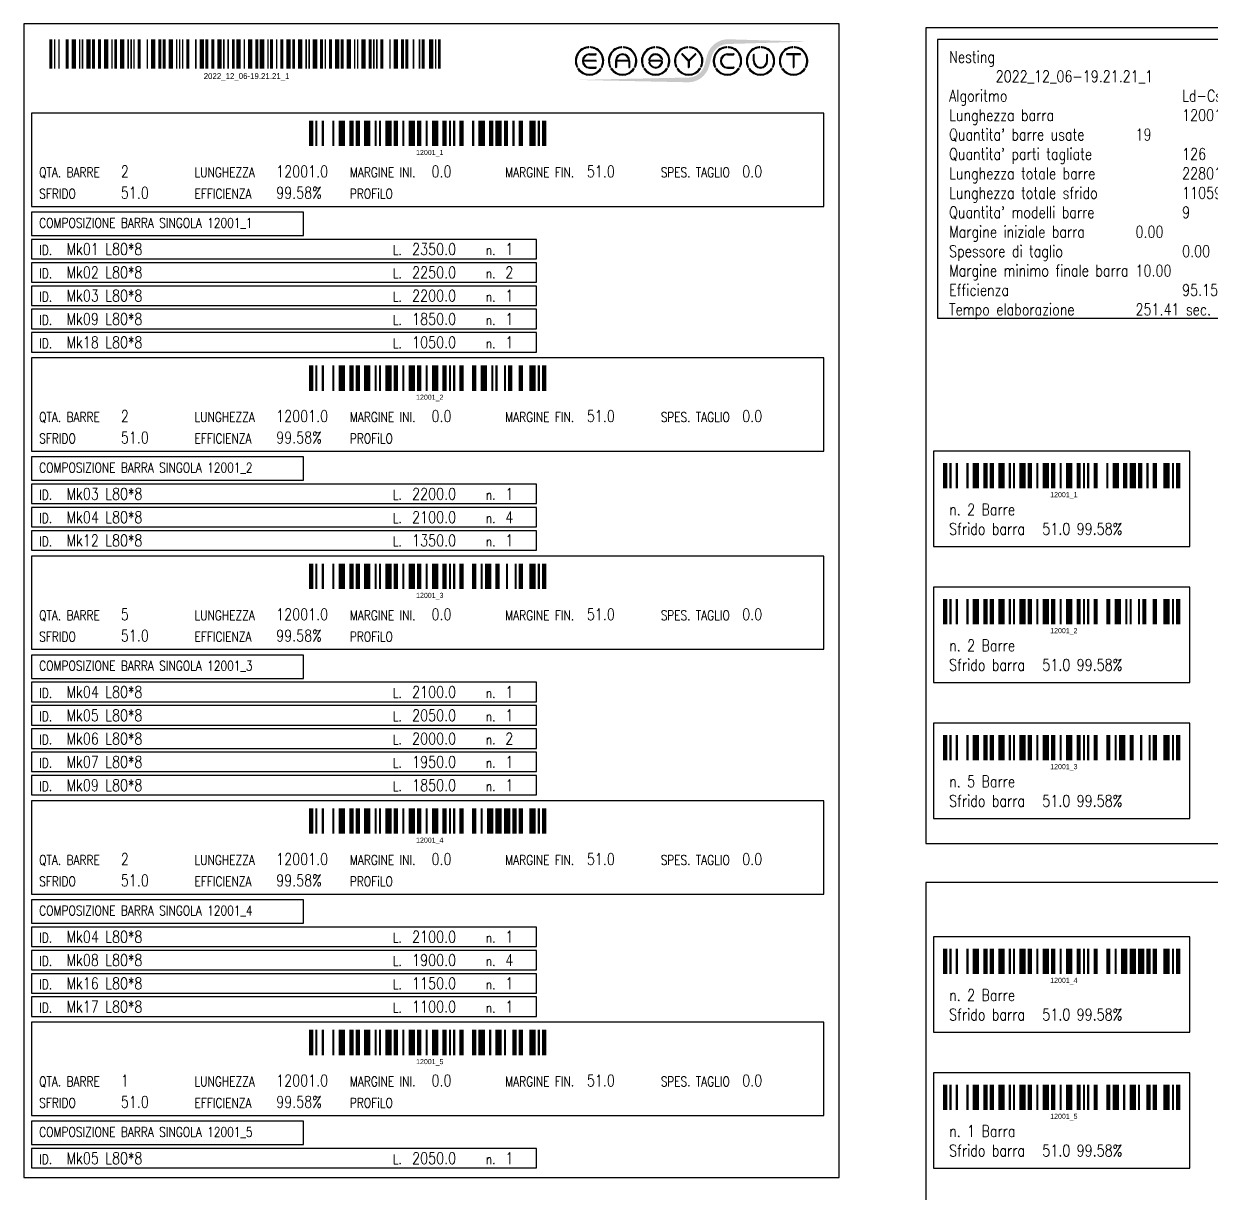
# Model space of a CAD drawing. Header units: millimetres. Extents: x -56 to 421004, y -1 to 91234.
# Drawn here: x 376985 to 394712, y 73547 to 90999 of the extents above; entities that cross this region are included whole.
import ezdxf
from ezdxf.enums import TextEntityAlignment as Align

# ---------------------------------------------------------------- set-up
doc = ezdxf.new("R2010")
doc.units = ezdxf.units.MM
doc.styles.add('EasyCutStyle', font='romans.shx', dxfattribs={"width": 0.8})

# ---------------------------------------------------------------- blocks, each defined once
blk = doc.blocks.new('Logo')
h = blk.add_hatch(color=256)
h.set_gradient(color1=(255, 0, 0), color2=(255, 255, 0), tint=1)
h.paths.add_polyline_path([(20.5, 4.4, -0.339454), (37.1, 17.2), (118.6, 19.6), (37.1, 22, 0.339454), (15.8, 5.7), (13.2, -4.2, -0.339454), (-3.4, -16.9), (-118.2, -19.3), (-3.4, -21.7, 0.339454), (17.8, -5.4)])
for color, points in [(140, [(-115.9, -5.7, -1), (-116.7, -6.1, -0.520567), (-104.9, 14.3, -1), (-104.9, 13.5, 0.520567)]), (140, [(-91.4, -5.7, 1), (-90.6, -6.1, 0.520567), (-102.4, 14.3, 0.916853), (-102.6, 13.5, 0.043377), (-102.5, 13.5, -0.520567)]), (140, [(-82.3, -5.7, -1), (-83.1, -6.1, -0.520567), (-71.3, 14.3, -1), (-71.3, 13.5, 0.520567)]), (140, [(-57.8, -5.7, 1), (-57, -6.1, 0.520567), (-68.8, 14.3, 1), (-68.9, 13.5, -0.520567)]), (140, [(-48.7, -5.7, -1), (-49.5, -6.1, -0.520567), (-37.7, 14.3, -1), (-37.7, 13.5, 0.520567)]), (140, [(-24.2, -5.7, 1), (-23.4, -6.1, 0.520567), (-35.2, 14.3, 1), (-35.3, 13.5, -0.520567)]), (140, [(-15.1, -5.7, -1), (-15.9, -6.1, -0.520567), (-4.1, 14.3, -1), (-4.1, 13.5, 0.520567)]), (140, [(9.4, -5.7, 1), (10.2, -6.1, 0.520567), (-1.6, 14.3, 1), (-1.7, 13.5, -0.520567)]), (140, [(24.2, -5.7, -1), (23.4, -6.1, -0.520567), (35.2, 14.3, -1), (35.3, 13.5, 0.520567)]), (140, [(48.7, -5.7, 1), (49.5, -6.1, 0.520567), (37.7, 14.3, 1), (37.7, 13.5, -0.520567)]), (140, [(57.8, -5.7, -1), (57, -6.1, -0.520567), (68.8, 14.3, -1), (68.9, 13.5, 0.520567)]), (140, [(82.3, -5.7, 1), (83.1, -6.1, 0.520567), (71.3, 14.3, 1), (71.3, 13.5, -0.520567)]), (140, [(91.4, -5.7, -1), (90.6, -6.1, -0.520567), (102.4, 14.3, -1), (102.5, 13.5, 0.520567)]), (140, [(115.9, -5.7, 1), (116.7, -6.1, 0.520567), (104.9, 14.3, 1), (104.9, 13.5, -0.520567)]), (256, [(-97.3, 0.4), (-110, 0.4, -0.394366), (-103.7, 6.3), (-97.3, 6.3, 1), (-97.3, 7.2), (-103.7, 7.2, 1), (-103.7, -7.2), (-97.3, -7.2, 1), (-97.3, -6.3), (-103.7, -6.3, -0.394366), (-110, -0.4), (-97.3, -0.4, 1)]), (256, [(-31.2, -0.4, -0.486114), (-30.3, -1.5, -0.776377), (-42.6, -1.6, 1), (-43.4, -1.9, 0.776377), (-29.5, -1.7, 0.486114), (-31.2, 0.4), (-41.8, 0.4, -0.486114), (-42.6, 1.5, -0.776377), (-30.4, 1.6, 1), (-29.5, 1.9, 0.776377), (-43.5, 1.7, 0.486114), (-41.8, -0.4)]), (256, [(-9.3, 7.1, 1), (-10, 6.5), (-3.3, -0.2), (-3.3, -6.3, 1), (-2.4, -6.3), (-2.4, -0.2), (4.2, 6.5, 1), (3.6, 7.1), (-2.9, 0.6)]), (256, [(36.5, -7.2), (42.8, -7.2, 1), (42.8, -6.3), (36.5, -6.3, -1), (36.5, 6.3), (42.8, 6.3, 1), (42.8, 7.2), (36.5, 7.2, 1)]), (256, [(63.7, 0), (63.7, 6.3, 1), (62.9, 6.3), (62.9, 0, 1), (77.3, 0), (77.3, 6.3, 1), (76.4, 6.3), (76.4, 0, -1)]), (256, [(96.9, 7.2, 1), (96.9, 6.3), (103.2, 6.3), (103.2, -6.3, 1), (104.1, -6.3), (104.1, 6.3), (110.4, 6.3, 1), (110.4, 7.2)]), (140, [(-91.9, -8.3, 1), (-92.6, -7.8, -0.520567), (-114.8, -7.8, 1), (-115.5, -8.3, 0.520567)]), (140, [(-58.3, -8.3, 1), (-59, -7.8, -0.520567), (-81.2, -7.8, 1), (-81.9, -8.3, 0.520567)]), (140, [(-24.7, -8.3, 1), (-25.4, -7.8, -0.520567), (-47.6, -7.8, 1), (-48.3, -8.3, 0.520567)]), (140, [(8.9, -8.3, 1), (8.2, -7.8, -0.520567), (-14, -7.8, 1), (-14.7, -8.3, 0.520567)]), (140, [(48.3, -8.3, 1), (47.6, -7.8, -0.520567), (25.4, -7.8, 1), (24.7, -8.3, 0.520567)]), (140, [(81.9, -8.3, 1), (81.2, -7.8, -0.520567), (59, -7.8, 1), (58.3, -8.3, 0.520567)]), (140, [(115.5, -8.3, 1), (114.8, -7.8, -0.520567), (92.6, -7.8, 1), (91.9, -8.3, 0.520567)])]:
    blk.add_hatch(color=color).paths.add_polyline_path(points)
h = blk.add_hatch(color=256)
h.paths.add_polyline_path([(-63.7, -0.4), (-63.7, -6.3, 1), (-62.9, -6.3), (-62.9, 0, 1), (-77.3, 0), (-77.3, -6.3, 1), (-76.4, -6.3), (-76.4, -0.4)])
h.paths.add_polyline_path([(-76.4, 0.4, -0.933992), (-63.8, 0.4)], flags=16)
for p, q in [((-97.3, 0.4), (-110, 0.4)), ((-103.7, 7.2), (-97.3, 7.2)), ((-103.7, 6.3), (-97.3, 6.3)), ((-77.3, 0), (-77.3, -6.3)), ((-63.8, 0.4), (-76.4, 0.4)), ((-62.9, 0), (-62.9, -6.3)), ((-31.2, 0.4), (-41.8, 0.4)), ((-3.3, -0.2), (-10, 6.5)), ((-2.9, 0.6), (-9.3, 7.1)), ((-2.9, 0.6), (3.6, 7.1)), ((-2.4, -0.2), (4.2, 6.5)), ((36.5, 7.2), (42.8, 7.2)), ((36.5, 6.3), (42.8, 6.3)), ((62.9, 0), (62.9, 6.3)), ((63.7, 0), (63.7, 6.3)), ((76.4, 0), (76.4, 6.3)), ((77.3, 0), (77.3, 6.3)), ((110.4, 7.2), (96.9, 7.2)), ((103.2, 6.3), (96.9, 6.3)), ((103.2, 6.3), (103.2, -6.3)), ((104.1, 6.3), (104.1, -6.3)), ((110.4, 6.3), (104.1, 6.3)), ((-97.3, -0.4), (-110, -0.4)), ((-103.7, -6.3), (-97.3, -6.3)), ((-103.7, -7.2), (-97.3, -7.2)), ((-76.4, -0.4), (-76.4, -6.3)), ((-63.7, -0.4), (-76.4, -0.4)), ((-63.7, -0.4), (-63.7, -6.3)), ((-31.2, -0.4), (-41.8, -0.4)), ((-3.3, -0.2), (-3.3, -6.3)), ((-2.4, -0.2), (-2.4, -6.3)), ((36.5, -6.3), (42.8, -6.3)), ((36.5, -7.2), (42.8, -7.2))]:
    blk.add_line(p, q)
at = {"color": 140}
for centre, radius, start, end in [((-103.7, 0), 14.4, 95, 205), ((-103.7, 0), 13.5, 95, 205), ((-104.9, 13.9), 0.432, 275, 95), ((-102.5, 13.9), 0.432, 85, 265), ((-103.7, 0), 13.5, 335, 85), ((-103.7, 0), 14.4, 335, 85), ((-70.1, 0), 14.4, 95, 205), ((-70.1, 0), 13.5, 95, 205), ((-71.3, 13.9), 0.432, 275, 95), ((-68.9, 13.9), 0.432, 85, 265), ((-70.1, 0), 13.5, 335, 85), ((-70.1, 0), 14.4, 335, 85), ((-36.5, 0), 14.4, 95, 205), ((-36.5, 0), 13.5, 95, 205), ((-37.7, 13.9), 0.432, 275, 95), ((-35.3, 13.9), 0.432, 85, 265), ((-36.5, 0), 13.5, 335, 85), ((-36.5, 0), 14.4, 335, 85), ((-2.9, 0), 14.4, 95, 205), ((-2.9, 0), 13.5, 95, 205), ((-4.1, 13.9), 0.432, 275, 95), ((-1.7, 13.9), 0.432, 85, 265), ((-2.9, 0), 13.5, 335, 85), ((-2.9, 0), 14.4, 335, 85), ((36.5, 0), 14.4, 95, 205), ((36.5, 0), 13.5, 95, 205), ((35.3, 13.9), 0.432, 275, 95), ((37.7, 13.9), 0.432, 85, 265), ((36.5, 0), 14.4, 335, 85), ((36.5, 0), 13.5, 335, 85), ((70.1, 0), 14.4, 95, 205), ((70.1, 0), 13.5, 95, 205), ((68.9, 13.9), 0.432, 275, 95), ((71.3, 13.9), 0.432, 85, 265), ((70.1, 0), 14.4, 335, 85), ((70.1, 0), 13.5, 335, 85), ((103.7, 0), 14.4, 95, 205), ((103.7, 0), 13.5, 95, 205), ((102.5, 13.9), 0.432, 275, 95), ((104.9, 13.9), 0.432, 85, 265), ((103.7, 0), 14.4, 335, 85), ((103.7, 0), 13.5, 335, 85), ((-116.3, -5.9), 0.432, 205, 25), ((-115.1, -8), 0.432, 35, 215), ((-103.7, 0), 14.4, 215, 325), ((-103.7, 0), 13.5, 215, 325), ((-92.2, -8), 0.432, 325, 145), ((-91, -5.9), 0.432, 155, 335), ((-82.7, -5.9), 0.432, 205, 25), ((-81.5, -8), 0.432, 35, 215), ((-70.1, 0), 14.4, 215, 325), ((-70.1, 0), 13.5, 215, 325), ((-58.6, -8), 0.432, 325, 145), ((-57.4, -5.9), 0.432, 155, 335), ((-49.1, -5.9), 0.432, 205, 25), ((-47.9, -8), 0.432, 35, 215), ((-36.5, 0), 14.4, 215, 325), ((-36.5, 0), 13.5, 215, 325), ((-25, -8), 0.432, 325, 145), ((-23.8, -5.9), 0.432, 155, 335), ((-15.5, -5.9), 0.432, 205, 25), ((-14.3, -8), 0.432, 35, 215), ((-2.9, 0), 14.4, 215, 325), ((-2.9, 0), 13.5, 215, 325), ((8.6, -8), 0.432, 325, 145), ((9.8, -5.9), 0.432, 155, 335), ((23.8, -5.9), 0.432, 205, 25), ((25, -8), 0.432, 35, 215), ((36.5, 0), 14.4, 215, 325), ((36.5, 0), 13.5, 215, 325), ((47.9, -8), 0.432, 325, 145), ((49.1, -5.9), 0.432, 155, 335), ((57.4, -5.9), 0.432, 205, 25), ((58.6, -8), 0.432, 35, 215), ((70.1, 0), 14.4, 215, 325), ((70.1, 0), 13.5, 215, 325), ((81.5, -8), 0.432, 325, 145), ((82.7, -5.9), 0.432, 155, 335), ((91, -5.9), 0.432, 205, 25), ((92.2, -8), 0.432, 35, 215), ((103.7, 0), 14.4, 215, 325), ((103.7, 0), 13.5, 215, 325), ((115.1, -8), 0.432, 325, 145), ((116.3, -5.9), 0.432, 155, 335)]:
    blk.add_arc(centre, radius, start, end, dxfattribs=at)
for centre, radius, start, end in [((-103.7, 0), 7.2, 90, 270), ((-103.7, 0), 6.34, 90, 176.0904), ((-97.3, 6.8), 0.432, 270, 90), ((-97.3, 0), 0.432, 270, 90), ((-70.1, 0), 7.2, 0, 180), ((-70.1, 0), 6.34, 3.9096, 176.0904), ((-36.5, 0), 7.2, 15, 166.2998), ((-41.8, 1.3), 1.73, 166.2998, 270), ((-41.8, 1.3), 0.864, 166.2998, 270), ((-36.5, 0), 6.34, 15, 166.2998), ((-31.2, -1.3), 1.73, 346.2998, 90), ((-29.9, 1.8), 0.432, 195, 15), ((-9.6, 6.8), 0.432, 45, 225), ((3.9, 6.8), 0.432, 315, 135), ((36.5, 0), 7.2, 90, 270), ((36.5, 0), 6.34, 90, 270), ((42.8, 6.8), 0.432, 270, 90), ((63.3, 6.3), 0.432, 0, 180), ((70.1, 0), 7.2, 180, 0), ((70.1, 0), 6.34, 180, 0), ((76.8, 6.3), 0.432, 0, 180), ((96.9, 6.8), 0.432, 90, 270), ((110.4, 6.8), 0.432, 270, 90), ((-103.7, 0), 6.34, 183.9096, 270), ((-97.3, -6.8), 0.432, 270, 90), ((-76.8, -6.3), 0.432, 180, 0), ((-63.3, -6.3), 0.432, 180, 0), ((-43, -1.8), 0.432, 15, 195), ((-36.5, 0), 7.2, 195, 346.2998), ((-36.5, 0), 6.34, 195, 346.2998), ((-31.2, -1.3), 0.864, 346.2998, 90), ((-2.9, -6.3), 0.432, 180, 0), ((42.8, -6.8), 0.432, 270, 90), ((103.7, -6.3), 0.432, 180, 0)]:
    blk.add_arc(centre, radius, start, end)
blk = doc.blocks.new('BARCODE128_2022_12_06-19.21.21_1')
at = {"linetype": 'Continuous'}
for points, const_width in [([(1, 0), (1, 20)], 2), ([(3.5, 0), (3.5, 20)], 1), ([(6.5, 0), (6.5, 20)], 1), ([(12, 0), (12, 20)], 2), ([(16.5, 0), (16.5, 20)], 3), ([(20.5, 0), (20.5, 20)], 1), ([(22.5, 0), (22.5, 20)], 1), ([(26.5, 0), (26.5, 20)], 3), ([(30, 0), (30, 20)], 2), ([(34, 0), (34, 20)], 2), ([(38.5, 0), (38.5, 20)], 3), ([(42.5, 0), (42.5, 20)], 1), ([(45, 0), (45, 20)], 2), ([(49.5, 0), (49.5, 20)], 3), ([(53.5, 0), (53.5, 20)], 1), ([(55.5, 0), (55.5, 20)], 1), ([(57.5, 0), (57.5, 20)], 1), ([(61, 0), (61, 20)], 2), ([(66.5, 0), (66.5, 20)], 1), ([(70.5, 0), (70.5, 20)], 3), ([(75, 0), (75, 20)], 2), ([(78, 0), (78, 20)], 2), ([(82.5, 0), (82.5, 20)], 3), ([(86.5, 0), (86.5, 20)], 1), ([(88.5, 0), (88.5, 20)], 1), ([(90.5, 0), (90.5, 20)], 1), ([(94, 0), (94, 20)], 2), ([(99.5, 0), (99.5, 20)], 1), ([(103.5, 0), (103.5, 20)], 3), ([(107, 0), (107, 20)], 2), ([(111, 0), (111, 20)], 2), ([(115.5, 0), (115.5, 20)], 3), ([(118.5, 0), (118.5, 20)], 1), ([(121.5, 0), (121.5, 20)], 1), ([(125, 0), (125, 20)], 2), ([(128.5, 0), (128.5, 20)], 3), ([(132.5, 0), (132.5, 20)], 1), ([(136.5, 0), (136.5, 20)], 3), ([(141, 0), (141, 20)], 2), ([(144.5, 0), (144.5, 20)], 3), ([(148.5, 0), (148.5, 20)], 1), ([(151, 0), (151, 20)], 2), ([(154.5, 0), (154.5, 20)], 1), ([(158, 0), (158, 20)], 2), ([(162.5, 0), (162.5, 20)], 3), ([(166, 0), (166, 20)], 2), ([(170.5, 0), (170.5, 20)], 3), ([(174.5, 0), (174.5, 20)], 1), ([(176.5, 0), (176.5, 20)], 1), ([(180.5, 0), (180.5, 20)], 3), ([(185, 0), (185, 20)], 2), ([(187.5, 0), (187.5, 20)], 1), ([(191, 0), (191, 20)], 2), ([(195.5, 0), (195.5, 20)], 3), ([(199, 0), (199, 20)], 2), ([(203.5, 0), (203.5, 20)], 3), ([(207.5, 0), (207.5, 20)], 1), ([(209.5, 0), (209.5, 20)], 1), ([(213.5, 0), (213.5, 20)], 3), ([(218, 0), (218, 20)], 2), ([(220.5, 0), (220.5, 20)], 1), ([(222.5, 0), (222.5, 20)], 1), ([(226, 0), (226, 20)], 2), ([(231.5, 0), (231.5, 20)], 1), ([(235.5, 0), (235.5, 20)], 3), ([(240, 0), (240, 20)], 2), ([(243, 0), (243, 20)], 2), ([(247.5, 0), (247.5, 20)], 1), ([(251.5, 0), (251.5, 20)], 1), ([(254, 0), (254, 20)], 2), ([(259.5, 0), (259.5, 20)], 3), ([(262.5, 0), (262.5, 20)], 1), ([(265, 0), (265, 20)], 2)]:
    blk.add_lwpolyline(points, dxfattribs=dict(at, const_width=const_width))
blk.add_text('2022_12_06-19.21.21_1', height=4).set_placement((134, -7), align=Align.CENTER)
blk = doc.blocks.new('BARCODE128_12001_1')
at = {"linetype": 'Continuous'}
for points, const_width in [([(1, 0), (1, 12)], 2), ([(3.5, 0), (3.5, 12)], 1), ([(6.5, 0), (6.5, 12)], 1), ([(11.5, 0), (11.5, 12)], 1), ([(15.5, 0), (15.5, 12)], 3), ([(20, 0), (20, 12)], 2), ([(23, 0), (23, 12)], 2), ([(27.5, 0), (27.5, 12)], 3), ([(31.5, 0), (31.5, 12)], 1), ([(33.5, 0), (33.5, 12)], 1), ([(37.5, 0), (37.5, 12)], 3), ([(41, 0), (41, 12)], 2), ([(44.5, 0), (44.5, 12)], 1), ([(48.5, 0), (48.5, 12)], 3), ([(52, 0), (52, 12)], 2), ([(55.5, 0), (55.5, 12)], 1), ([(59.5, 0), (59.5, 12)], 3), ([(64, 0), (64, 12)], 2), ([(66.5, 0), (66.5, 12)], 1), ([(68.5, 0), (68.5, 12)], 1), ([(72, 0), (72, 12)], 2), ([(77.5, 0), (77.5, 12)], 1), ([(81.5, 0), (81.5, 12)], 3), ([(86, 0), (86, 12)], 2), ([(89.5, 0), (89.5, 12)], 3), ([(93, 0), (93, 12)], 2), ([(96.5, 0), (96.5, 12)], 1), ([(100, 0), (100, 12)], 2), ([(105.5, 0), (105.5, 12)], 3), ([(108.5, 0), (108.5, 12)], 1), ([(111, 0), (111, 12)], 2)]:
    blk.add_lwpolyline(points, dxfattribs=dict(at, const_width=const_width))
blk.add_text('12001_1', height=2.4).set_placement((57, -4.2), align=Align.CENTER)
blk = doc.blocks.new('BARCODE128_12001_2')
at = {"linetype": 'Continuous'}
for points, const_width in [([(1, 0), (1, 12)], 2), ([(3.5, 0), (3.5, 12)], 1), ([(6.5, 0), (6.5, 12)], 1), ([(11.5, 0), (11.5, 12)], 1), ([(15.5, 0), (15.5, 12)], 3), ([(20, 0), (20, 12)], 2), ([(23, 0), (23, 12)], 2), ([(27.5, 0), (27.5, 12)], 3), ([(31.5, 0), (31.5, 12)], 1), ([(33.5, 0), (33.5, 12)], 1), ([(37.5, 0), (37.5, 12)], 3), ([(41, 0), (41, 12)], 2), ([(44.5, 0), (44.5, 12)], 1), ([(48.5, 0), (48.5, 12)], 3), ([(52, 0), (52, 12)], 2), ([(55.5, 0), (55.5, 12)], 1), ([(59.5, 0), (59.5, 12)], 3), ([(64, 0), (64, 12)], 2), ([(66.5, 0), (66.5, 12)], 1), ([(68.5, 0), (68.5, 12)], 1), ([(72, 0), (72, 12)], 2), ([(78, 0), (78, 12)], 2), ([(82.5, 0), (82.5, 12)], 3), ([(86.5, 0), (86.5, 12)], 1), ([(88.5, 0), (88.5, 12)], 1), ([(92.5, 0), (92.5, 12)], 1), ([(95, 0), (95, 12)], 2), ([(100, 0), (100, 12)], 2), ([(105.5, 0), (105.5, 12)], 3), ([(108.5, 0), (108.5, 12)], 1), ([(111, 0), (111, 12)], 2)]:
    blk.add_lwpolyline(points, dxfattribs=dict(at, const_width=const_width))
blk.add_text('12001_2', height=2.4).set_placement((57, -4.2), align=Align.CENTER)
blk = doc.blocks.new('BARCODE128_12001_3')
at = {"linetype": 'Continuous'}
for points, const_width in [([(1, 0), (1, 12)], 2), ([(3.5, 0), (3.5, 12)], 1), ([(6.5, 0), (6.5, 12)], 1), ([(11.5, 0), (11.5, 12)], 1), ([(15.5, 0), (15.5, 12)], 3), ([(20, 0), (20, 12)], 2), ([(23, 0), (23, 12)], 2), ([(27.5, 0), (27.5, 12)], 3), ([(31.5, 0), (31.5, 12)], 1), ([(33.5, 0), (33.5, 12)], 1), ([(37.5, 0), (37.5, 12)], 3), ([(41, 0), (41, 12)], 2), ([(44.5, 0), (44.5, 12)], 1), ([(48.5, 0), (48.5, 12)], 3), ([(52, 0), (52, 12)], 2), ([(55.5, 0), (55.5, 12)], 1), ([(59.5, 0), (59.5, 12)], 3), ([(64, 0), (64, 12)], 2), ([(66.5, 0), (66.5, 12)], 1), ([(68.5, 0), (68.5, 12)], 1), ([(72, 0), (72, 12)], 2), ([(78, 0), (78, 12)], 2), ([(81.5, 0), (81.5, 12)], 1), ([(84.5, 0), (84.5, 12)], 3), ([(89, 0), (89, 12)], 2), ([(93.5, 0), (93.5, 12)], 1), ([(97.5, 0), (97.5, 12)], 1), ([(100, 0), (100, 12)], 2), ([(105.5, 0), (105.5, 12)], 3), ([(108.5, 0), (108.5, 12)], 1), ([(111, 0), (111, 12)], 2)]:
    blk.add_lwpolyline(points, dxfattribs=dict(at, const_width=const_width))
blk.add_text('12001_3', height=2.4).set_placement((57, -4.2), align=Align.CENTER)
blk = doc.blocks.new('BARCODE128_12001_4')
at = {"linetype": 'Continuous'}
for points, const_width in [([(1, 0), (1, 12)], 2), ([(3.5, 0), (3.5, 12)], 1), ([(6.5, 0), (6.5, 12)], 1), ([(11.5, 0), (11.5, 12)], 1), ([(15.5, 0), (15.5, 12)], 3), ([(20, 0), (20, 12)], 2), ([(23, 0), (23, 12)], 2), ([(27.5, 0), (27.5, 12)], 3), ([(31.5, 0), (31.5, 12)], 1), ([(33.5, 0), (33.5, 12)], 1), ([(37.5, 0), (37.5, 12)], 3), ([(41, 0), (41, 12)], 2), ([(44.5, 0), (44.5, 12)], 1), ([(48.5, 0), (48.5, 12)], 3), ([(52, 0), (52, 12)], 2), ([(55.5, 0), (55.5, 12)], 1), ([(59.5, 0), (59.5, 12)], 3), ([(64, 0), (64, 12)], 2), ([(66.5, 0), (66.5, 12)], 1), ([(68.5, 0), (68.5, 12)], 1), ([(72, 0), (72, 12)], 2), ([(78, 0), (78, 12)], 2), ([(81.5, 0), (81.5, 12)], 1), ([(85.5, 0), (85.5, 12)], 3), ([(89.5, 0), (89.5, 12)], 3), ([(93.5, 0), (93.5, 12)], 3), ([(97, 0), (97, 12)], 2), ([(100, 0), (100, 12)], 2), ([(105.5, 0), (105.5, 12)], 3), ([(108.5, 0), (108.5, 12)], 1), ([(111, 0), (111, 12)], 2)]:
    blk.add_lwpolyline(points, dxfattribs=dict(at, const_width=const_width))
blk.add_text('12001_4', height=2.4).set_placement((57, -4.2), align=Align.CENTER)
blk = doc.blocks.new('BARCODE128_12001_5')
at = {"linetype": 'Continuous'}
for points, const_width in [([(1, 0), (1, 12)], 2), ([(3.5, 0), (3.5, 12)], 1), ([(6.5, 0), (6.5, 12)], 1), ([(11.5, 0), (11.5, 12)], 1), ([(15.5, 0), (15.5, 12)], 3), ([(20, 0), (20, 12)], 2), ([(23, 0), (23, 12)], 2), ([(27.5, 0), (27.5, 12)], 3), ([(31.5, 0), (31.5, 12)], 1), ([(33.5, 0), (33.5, 12)], 1), ([(37.5, 0), (37.5, 12)], 3), ([(41, 0), (41, 12)], 2), ([(44.5, 0), (44.5, 12)], 1), ([(48.5, 0), (48.5, 12)], 3), ([(52, 0), (52, 12)], 2), ([(55.5, 0), (55.5, 12)], 1), ([(59.5, 0), (59.5, 12)], 3), ([(64, 0), (64, 12)], 2), ([(66.5, 0), (66.5, 12)], 1), ([(68.5, 0), (68.5, 12)], 1), ([(72, 0), (72, 12)], 2), ([(78, 0), (78, 12)], 2), ([(81.5, 0), (81.5, 12)], 3), ([(85.5, 0), (85.5, 12)], 1), ([(89.5, 0), (89.5, 12)], 3), ([(92.5, 0), (92.5, 12)], 1), ([(97, 0), (97, 12)], 2), ([(100, 0), (100, 12)], 2), ([(105.5, 0), (105.5, 12)], 3), ([(108.5, 0), (108.5, 12)], 1), ([(111, 0), (111, 12)], 2)]:
    blk.add_lwpolyline(points, dxfattribs=dict(at, const_width=const_width))
blk.add_text('12001_5', height=2.4).set_placement((57, -4.2), align=Align.CENTER)

msp = doc.modelspace()

# ---------------------------------------------------------------- linework, layer by layer
at = {"color": 5}
for points in [[(376985.49, 73779.75), (389160.41, 73779.75), (389160.41, 90998.56), (376985.49, 90998.56)], [(377101.44, 88273.7), (388928.51, 88273.7), (388928.51, 89665.12), (377101.44, 89665.12)], [(377101.44, 87838.88), (381159.75, 87838.88), (381159.75, 88186.74), (377101.44, 88186.74)], [(377101.44, 87491.03), (384638.3, 87491.03), (384638.3, 87780.91), (377101.44, 87780.91)], [(377101.44, 87143.17), (384638.3, 87143.17), (384638.3, 87433.05), (377101.44, 87433.05)], [(377101.44, 86795.32), (384638.3, 86795.32), (384638.3, 87085.2), (377101.44, 87085.2)], [(377101.44, 86447.46), (384638.3, 86447.46), (384638.3, 86737.34), (377101.44, 86737.34)], [(377101.44, 86099.61), (384638.3, 86099.61), (384638.3, 86389.49), (377101.44, 86389.49)], [(377101.44, 84621.23), (388928.51, 84621.23), (388928.51, 86012.64), (377101.44, 86012.64)], [(377101.44, 84186.41), (381159.75, 84186.41), (381159.75, 84534.26), (377101.44, 84534.26)], [(377101.44, 83838.55), (384638.3, 83838.55), (384638.3, 84128.43), (377101.44, 84128.43)], [(377101.44, 83490.7), (384638.3, 83490.7), (384638.3, 83780.58), (377101.44, 83780.58)], [(377101.44, 83142.84), (384638.3, 83142.84), (384638.3, 83432.72), (377101.44, 83432.72)], [(377101.44, 81664.46), (388928.51, 81664.46), (388928.51, 83055.88), (377101.44, 83055.88)], [(377101.44, 81229.64), (381159.75, 81229.64), (381159.75, 81577.5), (377101.44, 81577.5)], [(377101.44, 80881.79), (384638.3, 80881.79), (384638.3, 81171.67), (377101.44, 81171.67)], [(377101.44, 80533.93), (384638.3, 80533.93), (384638.3, 80823.81), (377101.44, 80823.81)], [(377101.44, 80186.08), (384638.3, 80186.08), (384638.3, 80475.96), (377101.44, 80475.96)], [(377101.44, 79838.22), (384638.3, 79838.22), (384638.3, 80128.1), (377101.44, 80128.1)], [(377101.44, 79490.37), (384638.3, 79490.37), (384638.3, 79780.25), (377101.44, 79780.25)], [(377101.44, 78011.98), (388928.51, 78011.98), (388928.51, 79403.4), (377101.44, 79403.4)], [(390451.25, 66009.5), (407670.06, 66009.5), (407670.06, 78184.41), (390451.25, 78184.41)], [(377101.44, 77577.17), (381159.75, 77577.17), (381159.75, 77925.02), (377101.44, 77925.02)], [(377101.44, 77229.31), (384638.3, 77229.31), (384638.3, 77519.19), (377101.44, 77519.19)], [(377101.44, 76881.46), (384638.3, 76881.46), (384638.3, 77171.34), (377101.44, 77171.34)], [(377101.44, 76533.6), (384638.3, 76533.6), (384638.3, 76823.48), (377101.44, 76823.48)], [(377101.44, 76185.75), (384638.3, 76185.75), (384638.3, 76475.63), (377101.44, 76475.63)], [(377101.44, 74707.36), (388928.51, 74707.36), (388928.51, 76098.78), (377101.44, 76098.78)], [(377101.44, 74272.55), (381159.75, 74272.55), (381159.75, 74620.4), (377101.44, 74620.4)], [(377101.44, 73924.69), (384638.3, 73924.69), (384638.3, 74214.57), (377101.44, 74214.57)]]:
    msp.add_lwpolyline(points, close=True, dxfattribs=at)

# ---------------------------------------------------------------- block references
for name, p, xscale, yscale, zscale in [('BARCODE128_2022_12_06-19.21.21_1', (377369.36, 90327.45), 21.96053030301118, 21.96053030302573, 21.9605303030303), ('Logo', (386954.28, 90443.99), 14.68608530319761, 14.68608530321217, 14.68608530321705), ('BARCODE128_12001_1', (381244.08, 89172.85), 31.62316363636637, 31.62316363636637, 31.62316363636364), ('BARCODE128_12001_2', (381244.08, 85520.38), 31.62316363636637, 31.62316363636637, 31.62316363636364), ('BARCODE128_12001_3', (381244.08, 82563.61), 31.62316363636637, 31.62316363636637, 31.62316363636364), ('BARCODE128_12001_4', (381244.08, 78911.14), 31.62316363636637, 31.62316363636637, 31.62316363636364), ('BARCODE128_12001_5', (381244.08, 75606.52), 31.62316363636637, 31.62316363636637, 31.62316363636364)]:
    msp.add_blockref(name, p, dxfattribs=dict(xscale=xscale, yscale=yscale, zscale=zscale))

# ---------------------------------------------------------------- texts
at = {"color": 1, "style": 'EasyCutStyle', "width": 0.8}
for s, height, p in [('QTA. BARRE', 144.94, (377217.4, 88708.52)), ('LUNGHEZZA', 144.94, (379536.43, 88708.52)), ('MARGINE INI.', 144.9395, (381855.46, 88708.52)), ('MARGINE FIN.', 144.9395, (384174.49, 88708.52)), ('SPES. TAGLIO', 144.9395, (386493.52, 88708.52)), ('SFRIDO', 144.94, (377217.4, 88389.65)), ('EFFICIENZA', 144.94, (379536.43, 88389.65)), ('PROFiLO', 144.94, (381855.46, 88389.65)), ('ID.', 144.94, (377217.4, 87549)), ('L.', 144.94, (382493.19, 87549)), ('n.', 144.94, (383884.61, 87549)), ('ID.', 144.94, (377217.4, 87201.15)), ('L.', 144.94, (382493.19, 87201.15)), ('n.', 144.94, (383884.61, 87201.15)), ('ID.', 144.94, (377217.4, 86853.29)), ('L.', 144.94, (382493.19, 86853.29)), ('n.', 144.94, (383884.61, 86853.29)), ('ID.', 144.94, (377217.4, 86505.44)), ('L.', 144.94, (382493.19, 86505.44)), ('n.', 144.94, (383884.61, 86505.44)), ('ID.', 144.94, (377217.4, 86157.58)), ('L.', 144.94, (382493.19, 86157.58)), ('n.', 144.94, (383884.61, 86157.58)), ('QTA. BARRE', 144.94, (377217.4, 85056.04)), ('LUNGHEZZA', 144.94, (379536.43, 85056.04)), ('MARGINE INI.', 144.9395, (381855.46, 85056.04)), ('MARGINE FIN.', 144.9395, (384174.49, 85056.04)), ('SPES. TAGLIO', 144.9395, (386493.52, 85056.04)), ('SFRIDO', 144.94, (377217.4, 84737.18)), ('EFFICIENZA', 144.94, (379536.43, 84737.18)), ('PROFiLO', 144.94, (381855.46, 84737.18)), ('ID.', 144.94, (377217.4, 83896.53)), ('L.', 144.94, (382493.19, 83896.53)), ('n.', 144.94, (383884.61, 83896.53)), ('ID.', 144.94, (377217.4, 83548.67)), ('L.', 144.94, (382493.19, 83548.67)), ('n.', 144.94, (383884.61, 83548.67)), ('ID.', 144.94, (377217.4, 83200.82)), ('L.', 144.94, (382493.19, 83200.82)), ('n.', 144.94, (383884.61, 83200.82)), ('QTA. BARRE', 144.94, (377217.4, 82099.28)), ('LUNGHEZZA', 144.94, (379536.43, 82099.28)), ('MARGINE INI.', 144.9395, (381855.46, 82099.28)), ('MARGINE FIN.', 144.9395, (384174.49, 82099.28)), ('SPES. TAGLIO', 144.9395, (386493.52, 82099.28)), ('SFRIDO', 144.94, (377217.4, 81780.41)), ('EFFICIENZA', 144.94, (379536.43, 81780.41)), ('PROFiLO', 144.94, (381855.46, 81780.41)), ('ID.', 144.94, (377217.4, 80939.76)), ('L.', 144.94, (382493.19, 80939.76)), ('n.', 144.94, (383884.61, 80939.76)), ('ID.', 144.94, (377217.4, 80591.91)), ('L.', 144.94, (382493.19, 80591.91)), ('n.', 144.94, (383884.61, 80591.91)), ('ID.', 144.94, (377217.4, 80244.05)), ('L.', 144.94, (382493.19, 80244.05)), ('n.', 144.94, (383884.61, 80244.05)), ('ID.', 144.94, (377217.4, 79896.2)), ('L.', 144.94, (382493.19, 79896.2)), ('n.', 144.94, (383884.61, 79896.2)), ('ID.', 144.94, (377217.4, 79548.34)), ('L.', 144.94, (382493.19, 79548.34)), ('n.', 144.94, (383884.61, 79548.34)), ('QTA. BARRE', 144.94, (377217.4, 78446.8)), ('LUNGHEZZA', 144.94, (379536.43, 78446.8)), ('MARGINE INI.', 144.9395, (381855.46, 78446.8)), ('MARGINE FIN.', 144.9395, (384174.49, 78446.8)), ('SPES. TAGLIO', 144.9395, (386493.52, 78446.8)), ('SFRIDO', 144.94, (377217.4, 78127.94)), ('EFFICIENZA', 144.94, (379536.43, 78127.94)), ('PROFiLO', 144.94, (381855.46, 78127.94)), ('ID.', 144.94, (377217.4, 77287.29)), ('L.', 144.94, (382493.19, 77287.29)), ('n.', 144.94, (383884.61, 77287.29)), ('ID.', 144.94, (377217.4, 76939.43)), ('L.', 144.94, (382493.19, 76939.43)), ('n.', 144.94, (383884.61, 76939.43)), ('ID.', 144.94, (377217.4, 76591.58)), ('L.', 144.94, (382493.19, 76591.58)), ('n.', 144.94, (383884.61, 76591.58)), ('ID.', 144.94, (377217.4, 76243.72)), ('L.', 144.94, (382493.19, 76243.72)), ('n.', 144.94, (383884.61, 76243.72)), ('QTA. BARRE', 144.94, (377217.4, 75142.18)), ('LUNGHEZZA', 144.94, (379536.43, 75142.18)), ('MARGINE INI.', 144.9395, (381855.46, 75142.18)), ('MARGINE FIN.', 144.9395, (384174.49, 75142.18)), ('SPES. TAGLIO', 144.9395, (386493.52, 75142.18)), ('SFRIDO', 144.94, (377217.4, 74823.32)), ('EFFICIENZA', 144.94, (379536.43, 74823.32)), ('PROFiLO', 144.94, (381855.46, 74823.32)), ('ID.', 144.94, (377217.4, 73982.67)), ('L.', 144.94, (382493.19, 73982.67)), ('n.', 144.94, (383884.61, 73982.67))]:
    msp.add_text(s, height=height, dxfattribs=at).set_placement(p)
at = {"color": 3, "style": 'EasyCutStyle', "width": 0.8}
for s, height, p in [('2', 173.93, (378434.89, 88708.52)), ('12001.0', 173.927, (380753.92, 88708.52)), ('0.0', 173.927, (383072.95, 88708.52)), ('51.0', 173.927, (385391.98, 88708.52)), ('0.0', 173.927, (387711.01, 88708.52)), ('51.0', 173.927, (378434.89, 88389.65)), ('99.58%', 173.927, (380753.92, 88389.65)), ('Mk01 L80*8', 173.927, (377623.23, 87549)), ('2350.0', 173.927, (382783.07, 87549)), ('1', 173.93, (384174.49, 87549)), ('Mk02 L80*8', 173.927, (377623.23, 87201.15)), ('2250.0', 173.927, (382783.07, 87201.15)), ('2', 173.93, (384174.49, 87201.15)), ('Mk03 L80*8', 173.927, (377623.23, 86853.29)), ('2200.0', 173.927, (382783.07, 86853.29)), ('1', 173.93, (384174.49, 86853.29)), ('Mk09 L80*8', 173.927, (377623.23, 86505.44)), ('1850.0', 173.927, (382783.07, 86505.44)), ('1', 173.93, (384174.49, 86505.44)), ('Mk18 L80*8', 173.927, (377623.23, 86157.58)), ('1050.0', 173.927, (382783.07, 86157.58)), ('1', 173.93, (384174.49, 86157.58)), ('2', 173.93, (378434.89, 85056.04)), ('12001.0', 173.927, (380753.92, 85056.04)), ('0.0', 173.927, (383072.95, 85056.04)), ('51.0', 173.927, (385391.98, 85056.04)), ('0.0', 173.927, (387711.01, 85056.04)), ('51.0', 173.927, (378434.89, 84737.18)), ('99.58%', 173.927, (380753.92, 84737.18)), ('Mk03 L80*8', 173.927, (377623.23, 83896.53)), ('2200.0', 173.927, (382783.07, 83896.53)), ('1', 173.93, (384174.49, 83896.53)), ('Mk04 L80*8', 173.927, (377623.23, 83548.67)), ('2100.0', 173.927, (382783.07, 83548.67)), ('4', 173.93, (384174.49, 83548.67)), ('Mk12 L80*8', 173.927, (377623.23, 83200.82)), ('1350.0', 173.927, (382783.07, 83200.82)), ('1', 173.93, (384174.49, 83200.82)), ('5', 173.93, (378434.89, 82099.28)), ('12001.0', 173.927, (380753.92, 82099.28)), ('0.0', 173.927, (383072.95, 82099.28)), ('51.0', 173.927, (385391.98, 82099.28)), ('0.0', 173.927, (387711.01, 82099.28)), ('51.0', 173.927, (378434.89, 81780.41)), ('99.58%', 173.927, (380753.92, 81780.41)), ('Mk04 L80*8', 173.927, (377623.23, 80939.76)), ('2100.0', 173.927, (382783.07, 80939.76)), ('1', 173.93, (384174.49, 80939.76)), ('Mk05 L80*8', 173.927, (377623.23, 80591.91)), ('2050.0', 173.927, (382783.07, 80591.91)), ('1', 173.93, (384174.49, 80591.91)), ('Mk06 L80*8', 173.927, (377623.23, 80244.05)), ('2000.0', 173.927, (382783.07, 80244.05)), ('2', 173.93, (384174.49, 80244.05)), ('Mk07 L80*8', 173.927, (377623.23, 79896.2)), ('1950.0', 173.927, (382783.07, 79896.2)), ('1', 173.93, (384174.49, 79896.2)), ('Mk09 L80*8', 173.927, (377623.23, 79548.34)), ('1850.0', 173.927, (382783.07, 79548.34)), ('1', 173.93, (384174.49, 79548.34)), ('2', 173.93, (378434.89, 78446.8)), ('12001.0', 173.927, (380753.92, 78446.8)), ('0.0', 173.927, (383072.95, 78446.8)), ('51.0', 173.927, (385391.98, 78446.8)), ('0.0', 173.927, (387711.01, 78446.8)), ('51.0', 173.927, (378434.89, 78127.94)), ('99.58%', 173.927, (380753.92, 78127.94)), ('Mk04 L80*8', 173.927, (377623.23, 77287.29)), ('2100.0', 173.927, (382783.07, 77287.29)), ('1', 173.93, (384174.49, 77287.29)), ('Mk08 L80*8', 173.927, (377623.23, 76939.43)), ('1900.0', 173.927, (382783.07, 76939.43)), ('4', 173.93, (384174.49, 76939.43)), ('Mk16 L80*8', 173.927, (377623.23, 76591.58)), ('1150.0', 173.927, (382783.07, 76591.58)), ('1', 173.93, (384174.49, 76591.58)), ('Mk17 L80*8', 173.927, (377623.23, 76243.72)), ('1100.0', 173.927, (382783.07, 76243.72)), ('1', 173.93, (384174.49, 76243.72)), ('1', 173.93, (378434.89, 75142.18)), ('12001.0', 173.927, (380753.92, 75142.18)), ('0.0', 173.927, (383072.95, 75142.18)), ('51.0', 173.927, (385391.98, 75142.18)), ('0.0', 173.927, (387711.01, 75142.18)), ('51.0', 173.927, (378434.89, 74823.32)), ('99.58%', 173.927, (380753.92, 74823.32)), ('Mk05 L80*8', 173.927, (377623.23, 73982.67)), ('2050.0', 173.927, (382783.07, 73982.67)), ('1', 173.93, (384174.49, 73982.67))]:
    msp.add_text(s, height=height, dxfattribs=at).set_placement(p)
at = {"color": 2, "style": 'EasyCutStyle', "width": 0.8}
for s, p in [('COMPOSIZIONE BARRA SINGOLA 12001_1', (377217.4, 87954.83)), ('COMPOSIZIONE BARRA SINGOLA 12001_2', (377217.4, 84302.36)), ('COMPOSIZIONE BARRA SINGOLA 12001_3', (377217.4, 81345.59)), ('COMPOSIZIONE BARRA SINGOLA 12001_4', (377217.4, 77693.12)), ('COMPOSIZIONE BARRA SINGOLA 12001_5', (377217.4, 74388.5))]:
    msp.add_text(s, height=144.9395, dxfattribs=at).set_placement(p)
at = {"color": 71, "insert": (390799.1, 90591.24), "char_height": 173.9274, "attachment_point": 1, "bg_fill": 3, "box_fill_scale": 1.5, "bg_fill_color": 9, "bg_fill_transparency": 9027596}
msp.add_mtext("{\\Fromans|c0;\\W0.8;\\C2;Nesting^I^I^I^I\\C7;2022_12_06-19.21.21_1^J\\C3;Algoritmo^I^I^I^I\\C7;Ld-Csp^J\\C1;Lunghezza barra^I^I^I\\C7;12001.0^J\\C1;Quantita' barre usate^I^I\\C7;19^J\\C1;Quantita' parti tagliate^I^I\\C7;126^J\\C1;Lunghezza totale barre^I^I\\C7;228019.00^J\\C1;Lunghezza totale sfrido^I^I\\C7;11059.00^J\\C1;Quantita' modelli barre^I^I\\C7;9^J\\C1;Margine iniziale barra^I^I\\C7;0.00^J\\C1;Spessore di taglio^I^I^I\\C7;0.00^J\\C1;Margine minimo finale barra^I\\C7;10.00^J\\C1;Efficienza^I^I^I^I\\C7;95.15 %^J\\C1;Tempo elaborazione^I^I\\C7;251.41 sec.", dxfattribs=at)

# ---------------------------------------------------------------- next in the draw order: linework, layer by layer
at = {"color": 5}
for points in [[(390451.25, 78764.17), (407670.06, 78764.17), (407670.06, 90939.09), (390451.25, 90939.09)], [(390625.18, 86607.47), (397161.53, 86607.47), (397161.53, 90765.16), (390625.18, 90765.16)]]:
    msp.add_lwpolyline(points, close=True, dxfattribs=at)

# ---------------------------------------------------------------- next in the draw order: texts
at = {"color": 71, "char_height": 173.9274, "attachment_point": 1, "bg_fill": 2}
for s, insert in [('{\\Fromans|c0;\\W0.8;\\C2;n. 2 Barre^J\\C1;Sfrido barra^I\\C7;51.0 99.58%', (390799.1, 76590.08)), ('{\\Fromans|c0;\\W0.8;\\C2;n. 1 Barra^J\\C1;Sfrido barra^I\\C7;51.0 99.58%', (390799.1, 74560.93))]:
    msp.add_mtext(s, dxfattribs=dict(at, insert=insert))

# ---------------------------------------------------------------- next in the draw order: linework, layer by layer
at = {"color": 5}
for points in [[(390567.2, 75952.35), (394393.6, 75952.35), (394393.6, 77372.75), (390567.2, 77372.75)], [(390567.2, 73923.19), (394393.6, 73923.19), (394393.6, 75343.6), (390567.2, 75343.6)]]:
    msp.add_lwpolyline(points, close=True, dxfattribs=at)

# ---------------------------------------------------------------- next in the draw order: block references
at = {"xscale": 31.62316363636637, "yscale": 31.62316363636637, "zscale": 31.62316363636364}
for name, p in [('BARCODE128_12001_4', (390709.5, 76819.35)), ('BARCODE128_12001_5', (390709.5, 74790.19))]:
    msp.add_blockref(name, p, dxfattribs=at)

# ---------------------------------------------------------------- next in the draw order: texts
at = {"color": 71, "char_height": 173.9274, "attachment_point": 1, "bg_fill": 2}
for s, insert in [('{\\Fromans|c0;\\W0.8;\\C2;n. 2 Barre^J\\C1;Sfrido barra^I\\C7;51.0 99.58%', (390799.1, 83837.05)), ('{\\Fromans|c0;\\W0.8;\\C2;n. 2 Barre^J\\C1;Sfrido barra^I\\C7;51.0 99.58%', (390799.1, 81807.9)), ('{\\Fromans|c0;\\W0.8;\\C2;n. 5 Barre^J\\C1;Sfrido barra^I\\C7;51.0 99.58%', (390799.1, 79778.75))]:
    msp.add_mtext(s, dxfattribs=dict(at, insert=insert))

# ---------------------------------------------------------------- next in the draw order: linework, layer by layer
at = {"color": 5}
for points in [[(390567.2, 83199.32), (394393.6, 83199.32), (394393.6, 84619.73), (390567.2, 84619.73)], [(390567.2, 81170.17), (394393.6, 81170.17), (394393.6, 82590.57), (390567.2, 82590.57)], [(390567.2, 79141.01), (394393.6, 79141.01), (394393.6, 80561.42), (390567.2, 80561.42)]]:
    msp.add_lwpolyline(points, close=True, dxfattribs=at)

# ---------------------------------------------------------------- next in the draw order: block references
at = {"xscale": 31.62316363636637, "yscale": 31.62316363636637, "zscale": 31.62316363636364}
for name, p in [('BARCODE128_12001_1', (390709.5, 84066.32)), ('BARCODE128_12001_2', (390709.5, 82037.17)), ('BARCODE128_12001_3', (390709.5, 80008.02))]:
    msp.add_blockref(name, p, dxfattribs=at)

doc.saveas('drawing.dxf')
